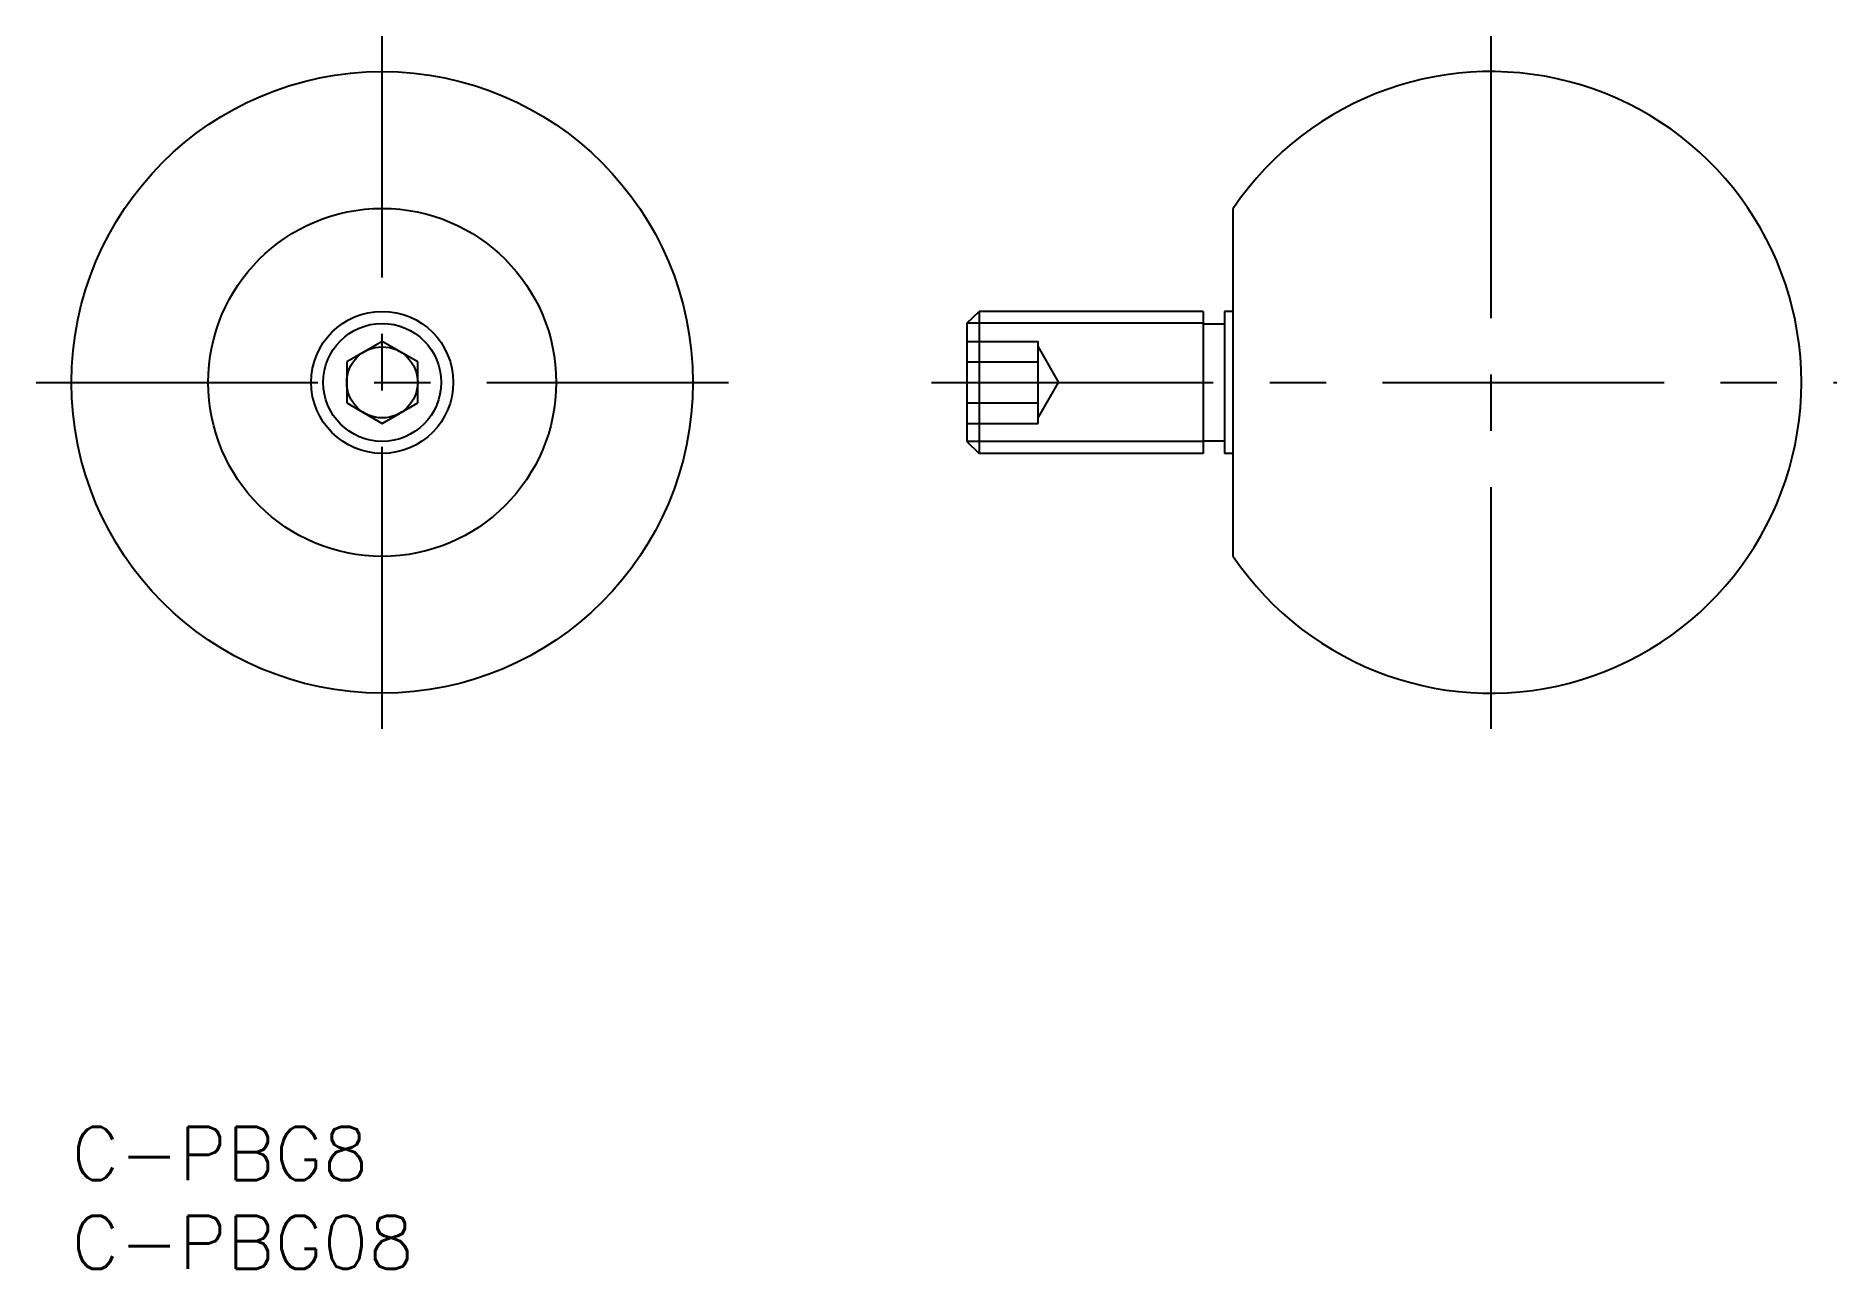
# Model space of a CAD drawing. Extents: x -2 to 99, y -8 to 61.
import ezdxf

# ---------------------------------------------------------------- set-up
doc = ezdxf.new("R2010")
doc.units = 0
doc.header["$LTSCALE"] = 0.5
doc.linetypes.add('CENTER', pattern=[50.8, 31.75, -6.35, 6.35, -6.35])
doc.linetypes.add('DASHED', pattern=[19.05, 12.7, -6.35])
doc.layers.get('0').update_dxf_attribs({"linetype": 'CONTINUOUS'})
doc.layers.add('CENTER', color=1, linetype='CENTER')
doc.styles.get("Standard").update_dxf_attribs({"font": 'txt.shx', "height": 3, "bigfont": 'bigfont.shx'})

# ---------------------------------------------------------------- blocks, each defined once
blk = doc.blocks.new('*U9')
at = {"color": 7, "linetype": 'CONTINUOUS'}
blk.add_text('C-PBG8', height=3, dxfattribs=at).set_placement((0, -3))
blk = doc.blocks.new('*U10')
at = {"color": 7, "linetype": 'CONTINUOUS'}
blk.add_text('C-PBG08', height=3, dxfattribs=at).set_placement((0, -8))

msp = doc.modelspace()

# ---------------------------------------------------------------- linework, layer by layer
at = {"color": 7, "linetype": 'CONTINUOUS'}
for p, q in [((65.44, 32.12), (65.44, 51.72)), ((50.44, 45.25), (51.12, 45.92)), ((51.12, 45.92), (51.12, 37.92)), ((63.74, 45.92), (51.12, 45.92)), ((63.74, 45.92), (63.74, 37.92)), ((65.44, 45.92), (64.94, 45.92)), ((64.94, 45.92), (64.94, 37.92)), ((50.44, 45.25), (50.44, 38.6)), ((63.74, 45.22), (64.94, 45.22)), ((17.5, 44.23), (15.5, 43.08)), ((19.5, 43.08), (17.5, 44.23)), ((15.5, 43.08), (15.5, 40.77)), ((19.5, 40.77), (19.5, 43.08)), ((15.5, 40.77), (17.5, 39.61)), ((17.5, 39.61), (19.5, 40.77)), ((50.44, 38.6), (51.12, 37.92)), ((63.74, 38.62), (64.94, 38.62)), ((63.74, 37.92), (51.12, 37.92)), ((65.44, 37.92), (64.94, 37.92))]:
    msp.add_line(p, q, dxfattribs=at)
at = {"color": 3, "linetype": 'CONTINUOUS'}
for p, q in [((63.74, 45.25), (50.44, 45.25)), ((63.74, 38.6), (50.44, 38.6))]:
    msp.add_line(p, q, dxfattribs=at)
at = {"color": 3, "linetype": 'DASHED'}
for p, q in [((50.44, 44.23), (52.94, 44.23)), ((52.94, 44.23), (54.44, 44.23)), ((54.44, 39.61), (54.44, 44.23)), ((54.44, 43.92), (55.6, 41.92)), ((50.44, 43.08), (54.44, 43.08)), ((54.44, 39.92), (55.6, 41.92)), ((50.44, 40.77), (54.44, 40.77)), ((50.44, 39.61), (52.94, 39.61)), ((52.94, 39.61), (54.44, 39.61))]:
    msp.add_line(p, q, dxfattribs=at)
at = {"color": 7, "linetype": 'CONTINUOUS'}
for radius in [17.5, 9.8, 4, 2]:
    msp.add_circle((17.5, 41.92), radius, dxfattribs=at)
at = {"color": 3, "linetype": 'CONTINUOUS'}
msp.add_circle((17.5, 41.92), 3.32, dxfattribs=at)
at = {"color": 7, "linetype": 'CONTINUOUS'}
msp.add_arc((79.94, 41.92), 17.5, 214.0477, 145.9523, dxfattribs=at)
at = {"layer": 'CENTER', "color": 1, "linetype": 'CENTER'}
for p, q in [((17.5, 22.42), (17.5, 61.42)), ((79.94, 61.42), (79.94, 22.42)), ((-2, 41.92), (37, 41.92)), ((48.44, 41.92), (99.44, 41.92))]:
    msp.add_line(p, q, dxfattribs=at)

# ---------------------------------------------------------------- block references
at = {"color": 7, "linetype": 'CONTINUOUS'}
for name in ['*U9', '*U10']:
    msp.add_blockref(name, (0, 0), dxfattribs=at)

doc.saveas('drawing.dxf')
